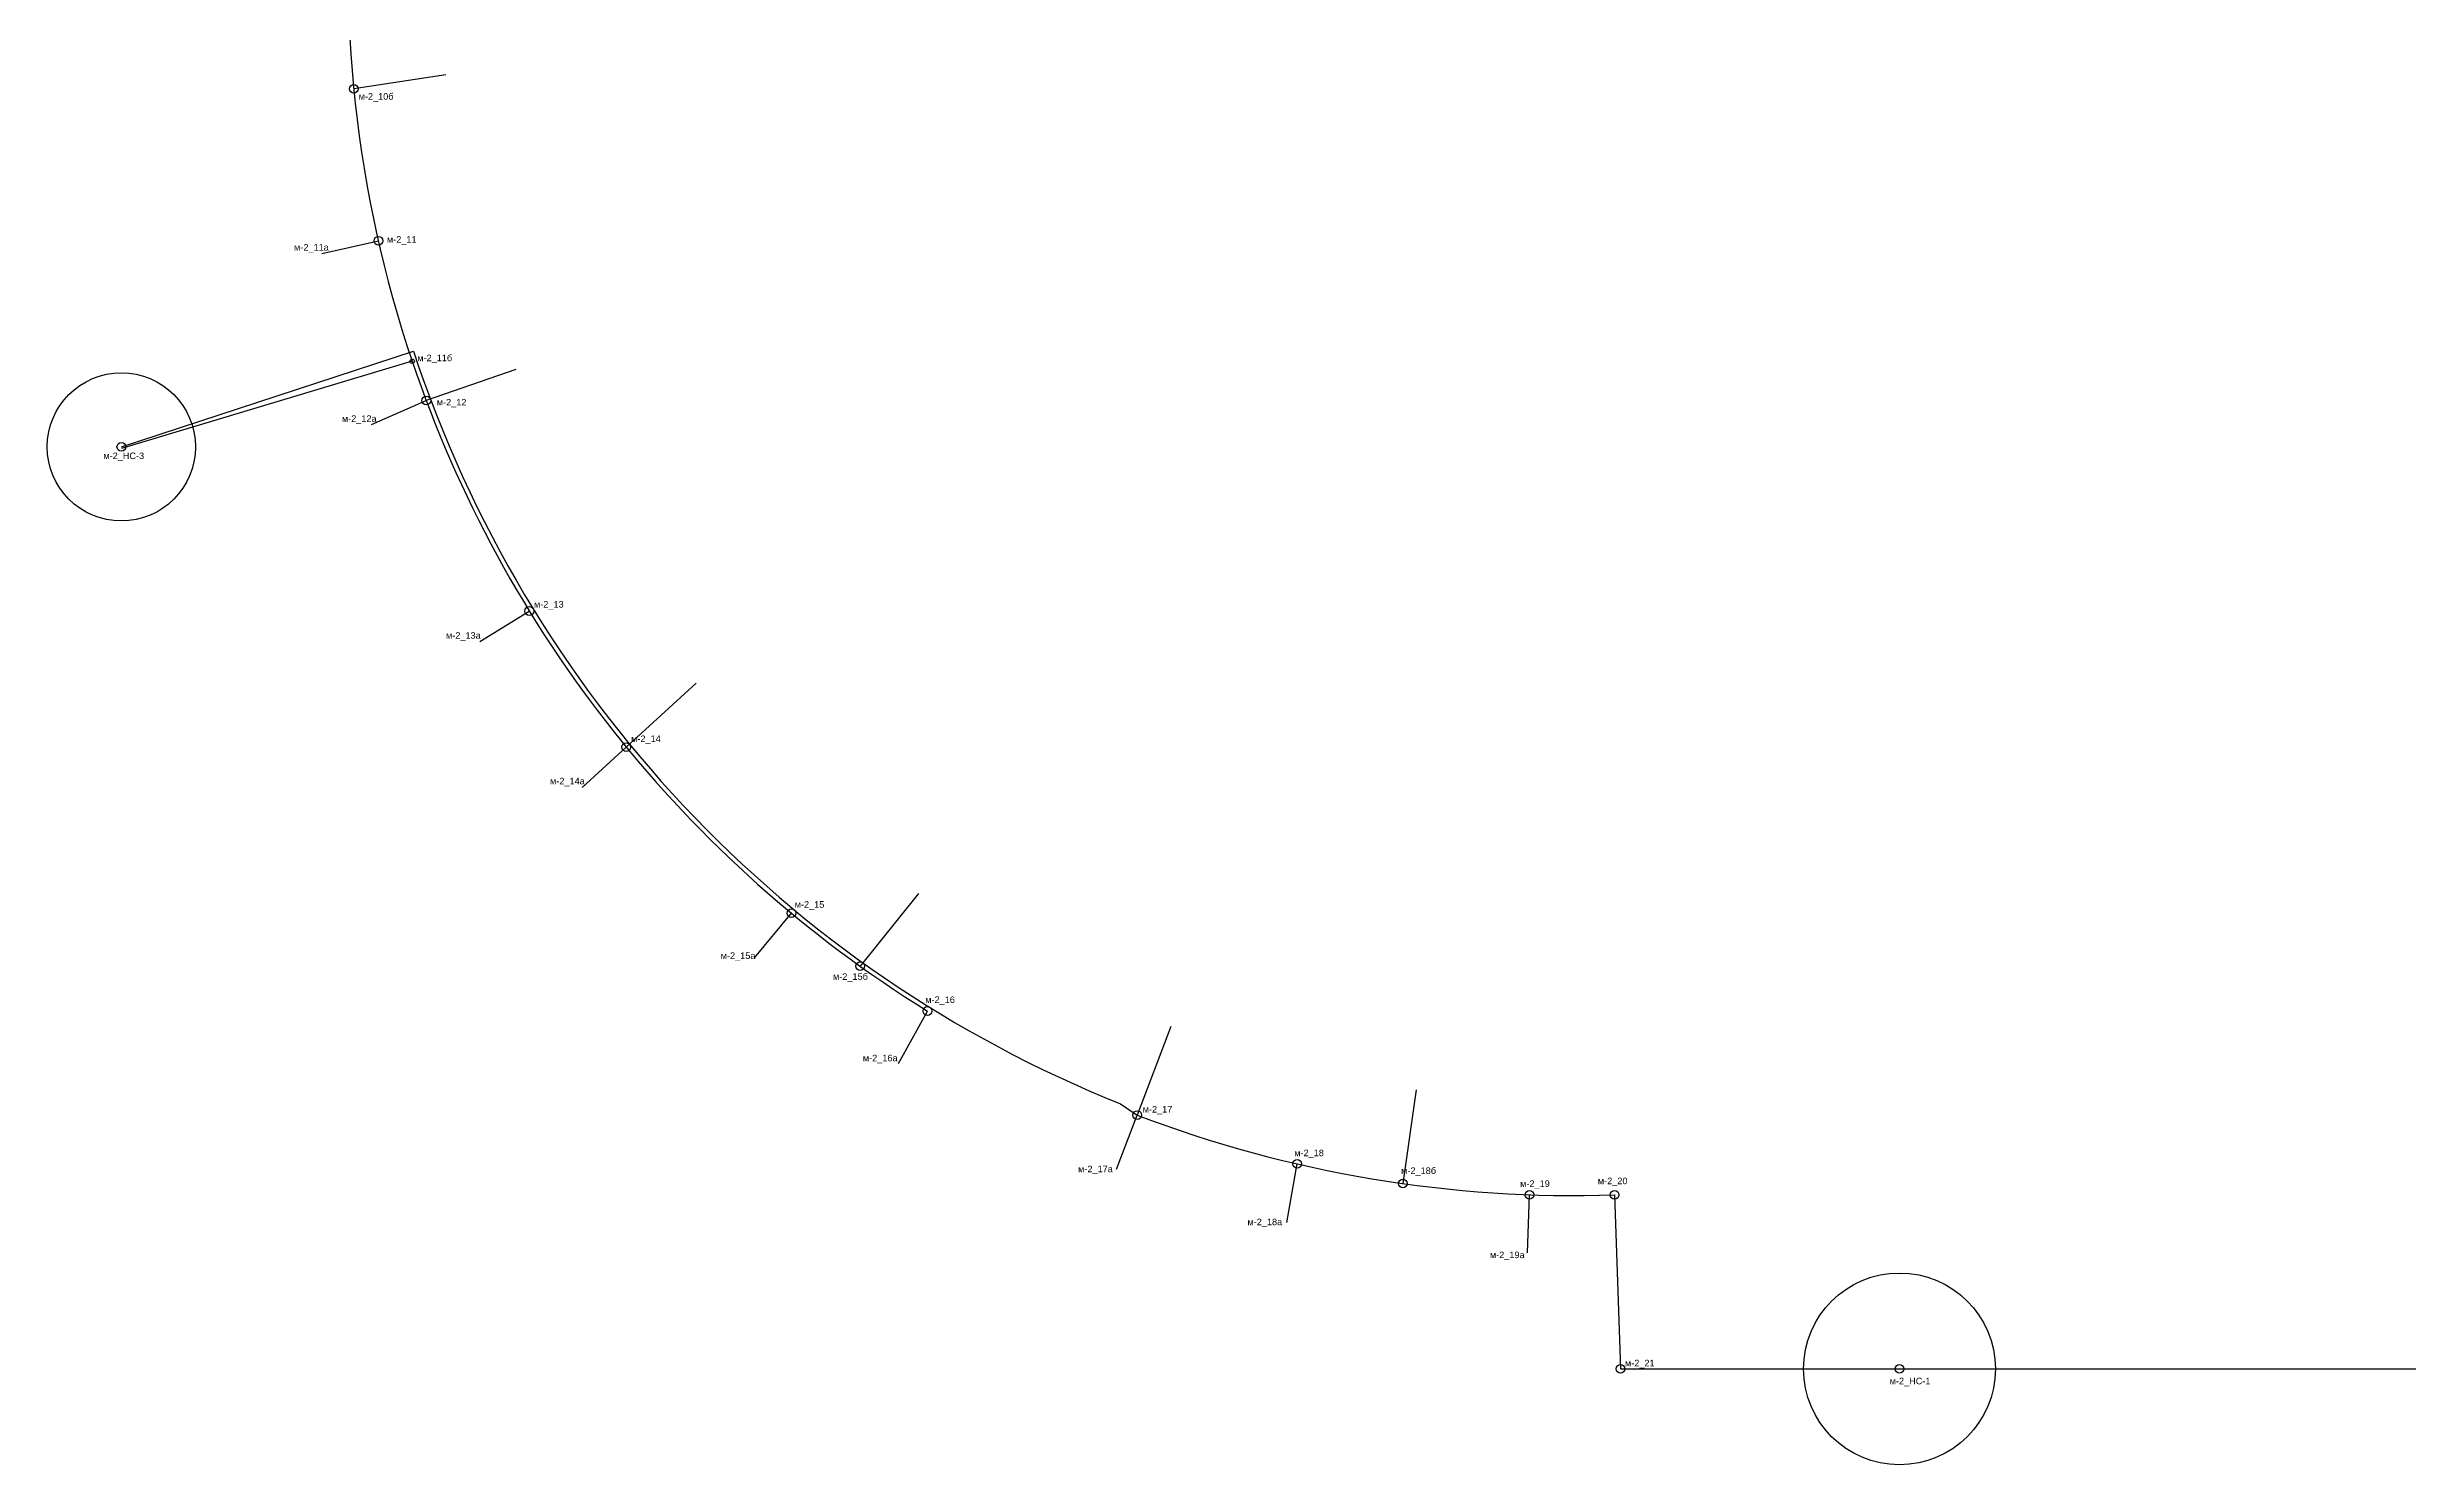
# Model space of a CAD drawing. Header units: millimetres. Extents: x 2243293 to 2245325, y 377925 to 380925.
# Drawn here: x 2243361 to 2243902, y 377925 to 378250 of the extents above; entities that cross this region are included whole.
import ezdxf

# ---------------------------------------------------------------- set-up
doc = ezdxf.new("R2010")
doc.units = ezdxf.units.MM
for name, color, linetype, lineweight in [('канализация_300_база', 100, 'Continuous', 25), ('канализация_колодцы', 103, 'Continuous', 25), ('канализация_насоска', 103, 'Continuous', 25), ('канализация_отвод', 103, 'Continuous', 25)]:
    doc.layers.add(name, color=color, linetype=linetype, lineweight=lineweight)
doc.styles.get("Standard").update_dxf_attribs({"font": 'arial.ttf'})

msp = doc.modelspace()

# ---------------------------------------------------------------- linework, layer by layer
at = {"layer": 'канализация_300_база'}
for points in [[(2243661.11, 378545.25, 0.457866), (2243444.35, 378178.38, 0.418295)], [(2243377.63, 378158.74), (2243444.67, 378180.66, 0.221533), (2243606.8, 378008.03), (2243610.68, 378005.44)], [(2243444.35, 378178.38, 0.174001), (2243562.53, 378029.3, 0.278184)], [(2243610.68, 378005.43, 0.099937), (2243720.19, 377987.14)]]:
    msp.add_lwpolyline(points, format="xyb", dxfattribs=at)
for points in [[(2243444.35, 378178.38), (2243377.63, 378158.34)], [(2243785.53, 377947.2), (2243906.47, 377947.2), (2243906.47, 378037.9), (2243979.49, 378037.9)], [(2243720.19, 377987.14), (2243721.52, 377947.2)], [(2243721.52, 377947.2), (2243785.53, 377947.2)]]:
    msp.add_lwpolyline(points, dxfattribs=at)
at = {"layer": 'канализация_колодцы'}
for centre, radius in [((2243430.96, 378240.89), 1), ((2243436.6, 378206.03), 1), ((2243444.35, 378178.38), 0.5), ((2243447.59, 378169.36), 1), ((2243471.22, 378121.08), 1), ((2243493.46, 378089.86), 1), ((2243531.37, 378051.74), 1), ((2243547.13, 378039.59), 1), ((2243562.53, 378029.31), 1), ((2243610.68, 378005.44), 1), ((2243647.37, 377994.24), 1), ((2243671.59, 377989.72), 1), ((2243700.66, 377987.14), 1), ((2243720.19, 377987.14), 1), ((2243721.52, 377947.2), 1)]:
    msp.add_circle(centre, radius, dxfattribs=at)
at = {"layer": 'канализация_насоска'}
for centre, radius in [((2243377.63, 378158.74), 17), ((2243377.63, 378158.74), 1), ((2243785.53, 377947.2), 22), ((2243785.53, 377947.2), 1)]:
    msp.add_circle(centre, radius, dxfattribs=at)
at = {"layer": 'канализация_отвод'}
for points in [[(2243452.05, 378244.09), (2243430.95, 378240.89)], [(2243423.63, 378203.08), (2243436.6, 378206.03)], [(2243468.14, 378176.46), (2243447.59, 378169.36)], [(2243435.04, 378163.87), (2243447.59, 378169.36)], [(2243459.89, 378114.11), (2243471.22, 378121.08)], [(2243509.53, 378104.53), (2243493.46, 378089.86)], [(2243483.34, 378080.62), (2243493.46, 378089.86)], [(2243560.46, 378056.25), (2243547.13, 378039.58)], [(2243522.88, 378041.5), (2243531.37, 378051.74)], [(2243555.92, 378017.3), (2243562.53, 378029.31)], [(2243618.4, 378025.73), (2243610.68, 378005.43)], [(2243674.63, 378011.24), (2243671.59, 377989.72)], [(2243605.95, 377992.99), (2243610.68, 378005.44)], [(2243644.99, 377980.75), (2243647.37, 377994.24)], [(2243700.18, 377973.84), (2243700.66, 377987.14)]]:
    msp.add_lwpolyline(points, dxfattribs=at)

# ---------------------------------------------------------------- texts
at = {"layer": 'канализация_колодцы', "char_height": 1.5, "attachment_point": 1}
for s, width, insert in [('м-2_10б', 5.5218, (2243432.06, 378239.89)), ('м-2_11а', 5.5218, (2243417.25, 378205.27)), ('м-2_11', 5.5218, (2243438.55, 378207.08)), ('м-2_11б', 5.5218, (2243445.51, 378179.89)), ('м-2_12', 5.5218, (2243449.99, 378169.73)), ('м-2_12а', 5.5218, (2243428.22, 378165.97)), ('м-2_НС-3', 5.5218, (2243373.5, 378157.43)), ('м-2_13', 5.5218, (2243472.29, 378123.37)), ('м-2_13а', 5.5857, (2243452.11, 378116.22)), ('м-2_14', 5.5218, (2243494.57, 378092.52)), ('м-2_14а', 5.5218, (2243475.97, 378082.81)), ('м-2_15', 5.5218, (2243532.09, 378054.51)), ('м-2_15а', 5.5218, (2243515.12, 378042.76)), ('м-2_15б', 5.5218, (2243540.88, 378037.96)), ('м-2_16', 5.5218, (2243562.04, 378032.65)), ('м-2_16а', 5.5218, (2243547.73, 378019.27)), ('м-2_17', 5.5218, (2243611.93, 378007.52)), ('м-2_17а', 5.624, (2243597.11, 377993.83)), ('м-2_18', 5.5218, (2243646.69, 377997.5)), ('м-2_18б', 5.5218, (2243671.22, 377993.42)), ('м-2_19', 5.5218, (2243698.52, 377990.45)), ('м-2_20', 5.5218, (2243716.34, 377991.08)), ('м-2_18а', 5.5218, (2243635.96, 377981.67)), ('м-2_19а', 5.5218, (2243691.57, 377974.11)), ('м-2_21', 5.5218, (2243722.55, 377949.28)), ('м-2_НС-1', 5.5218, (2243783.28, 377945.16))]:
    msp.add_mtext_dynamic_manual_height_columns(s, width=width, gutter_width=12.5, heights=[0], dxfattribs=dict(at, insert=insert))

doc.saveas('drawing.dxf')
